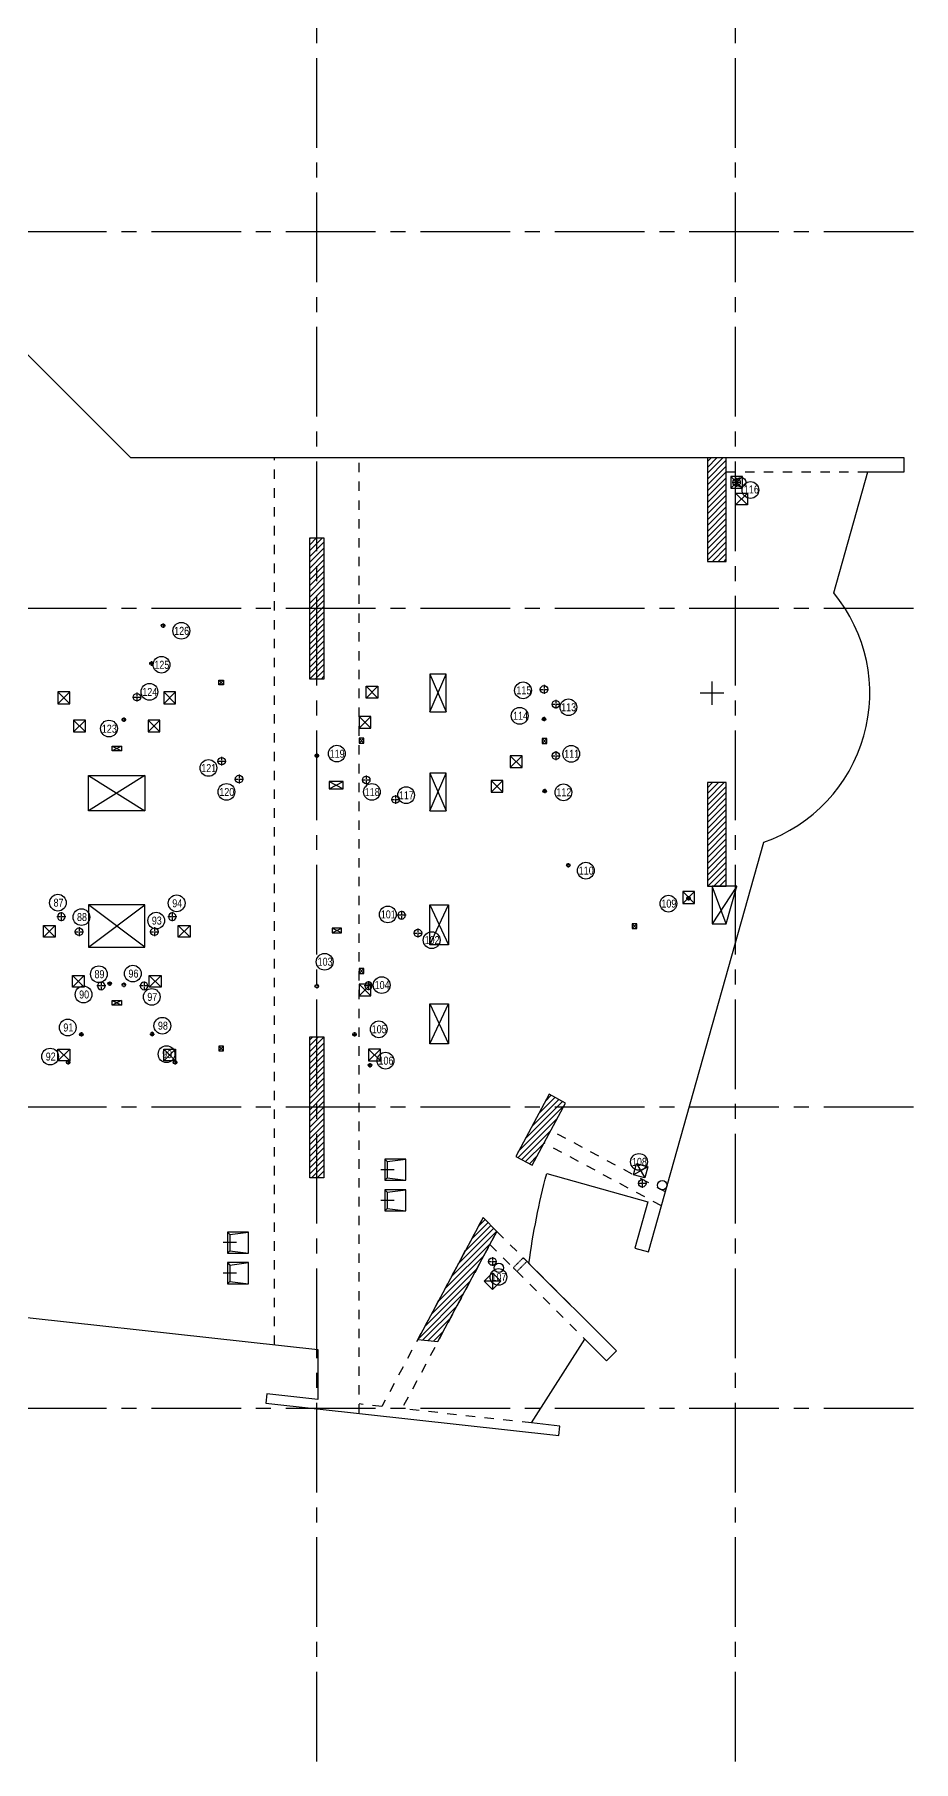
# Model space of a CAD drawing. Extents: x -8831 to 95229, y -7500 to 65888.
# Drawn here: x 45403 to 64079, y -7500 to 29194 of the extents above; entities that cross this region are included whole.
import ezdxf

# ---------------------------------------------------------------- set-up
doc = ezdxf.new("R2010")
doc.units = 0
doc.header["$LTSCALE"] = 100
doc.header["$MEASUREMENT"] = 0
for name, pattern in [('CENTER2', [1.125, 0.75, -0.125, 0.125, -0.125]), ('DASHED', [0.75, 0.5, -0.25]), ('Gif-Beam', [4, 2, -2]), ('Gif-Grid', [28.575, 19.05, -3.175, 3.175, -3.175]), ('grid', [2, 1.25, -0.25, 0.25, -0.25])]:
    doc.linetypes.add(name, pattern=pattern)
doc.layers.add('-1DR-WPIPE', color=4, linetype='DASHED', lineweight=30)
for name, color, linetype in [('Gif-Beam', 3, 'Gif-Beam'), ('Gif-Col_Above', 2, 'Continuous'), ('Gif-Grid', 1, 'Gif-Grid'), ('Gif-Hatch_Col', 8, 'Continuous'), ('Gif-Openings', 4, 'Continuous'), ('Gif-Slab edge', 7, 'Continuous'), ('Giff-Pan', 7, 'Continuous'), ('mep200507', 4, 'Continuous'), ('NEW OP', 6, 'Continuous'), ('NS Blue Clashing', 5, 'Continuous'), ('NS Blue NB', 5, 'Continuous'), ('NS Green NB', 3, 'Continuous'), ('NS Green Not Clashing', 3, 'Continuous')]:
    doc.layers.add(name, color=color, linetype=linetype)
doc.styles.add('A&T', font='simplex.shx', dxfattribs={"width": 0.8})
pattern_1 = [(45, (-215332.41, -7e-12), (-61.871843, 61.871843), [])]

# ---------------------------------------------------------------- blocks, each defined once
blk = doc.blocks.new('PAN-1')
at = {"layer": 'Giff-Pan', "color": 1, "linetype": 'grid', "ltscale": 10}
blk.add_line((196, 0), (-87, 0), dxfattribs=at)
at = {"layer": 'Giff-Pan', "color": 1}
for p, q in [((0, 225), (50, 175)), ((50, 175), (450, 225)), ((50, 175), (50, -175)), ((0, -225), (50, -175)), ((50, -175), (450, -225))]:
    blk.add_line(p, q, dxfattribs=at)
at = {"layer": 'Giff-Pan'}
blk.add_lwpolyline([(0, -225), (450, -225), (450, 225), (0, 225)], close=True, dxfattribs=at)
blk = doc.blocks.new('110dia sleeve')
at = {"color": 8, "linetype": 'CENTER2'}
for p, q in [((0, 95), (0, -95)), ((-95, 0), (95, 0))]:
    blk.add_line(p, q, dxfattribs=at)
blk.add_circle((0, 0), 80)
blk = doc.blocks.new('75dia sleeve')
at = {"color": 8, "linetype": 'CENTER2', "ltscale": 0.75}
for p, q in [((47.5, 0), (-47.5, 0)), ((0, 47.5), (0, -47.5))]:
    blk.add_line(p, q, dxfattribs=at)
blk.add_circle((0, 0), 37.5)
blk = doc.blocks.new('160dia sleeve')
at = {"color": 8, "linetype": 'CENTER2'}
for p, q in [((-95, 0, 0), (95, 0, 0)), ((0, 95, 0), (0, -95, 0))]:
    blk.add_line(p, q, dxfattribs=at)
blk.add_circle((0, 0), 80)

msp = doc.modelspace()

# ---------------------------------------------------------------- hatches: boundary and pattern name
at = {"layer": 'Gif-Hatch_Col'}
h = msp.add_hatch(dxfattribs=at)
h.set_pattern_fill('ANSI31', color=256, scale=700, style=0)
h.set_pattern_definition(pattern_1)
h.paths.add_polyline_path([(59700, 18000), (60100, 18000), (60100, 20200), (59700, 20200)])
h = msp.add_hatch(dxfattribs=at)
h.set_pattern_fill('ANSI31', color=256, scale=700, style=0)
h.set_pattern_definition(pattern_1)
h.paths.add_polyline_path([(51550, 15500), (51250, 15500), (51250, 18500), (51550, 18500)])
h = msp.add_hatch(dxfattribs=at)
h.set_pattern_fill('ANSI31', color=256, scale=700, style=0)
h.set_pattern_definition(pattern_1)
h.paths.add_polyline_path([(59700, 11100), (60100, 11100), (60100, 13300), (59700, 13300)])
h = msp.add_hatch(dxfattribs=at)
h.set_pattern_fill('ANSI31', color=256, scale=700, style=0)
h.set_pattern_definition(pattern_1)
h.paths.add_polyline_path([(51550, 4900), (51250, 4900), (51250, 7900), (51550, 7900)])
h = msp.add_hatch(dxfattribs=at)
h.set_pattern_fill('ANSI31', color=256, scale=700, style=0)
h.set_pattern_definition(pattern_1)
h.paths.add_polyline_path([(55627.3, 5357.5), (55980, 5168.7), (56687.9, 6491.2), (56335.2, 6679.9)])
h = msp.add_hatch(dxfattribs=at)
h.set_pattern_fill('ANSI31', color=256, scale=700, style=0)
h.set_pattern_definition(pattern_1)
h.paths.add_polyline_path([(53545.5, 1468.1), (53973.7, 1420.8), (55227.9, 3763.7), (54932.4, 4059.2)])

# ---------------------------------------------------------------- linework, layer by layer
at = {"layer": '-1DR-WPIPE', "ltscale": 0.25}
for p, q in [((55788.5, 3203.1), (55576.4, 2990.9)), ((55576.4, 2990.9), (55654.2, 2913.2)), ((55866.3, 3125.3), (55654.2, 2913.2)), ((55788.5, 3203.1), (55866.2, 3125.3))]:
    msp.add_line(p, q, dxfattribs=at)
at = {"layer": 'Gif-Beam'}
for p, q in [((50500, 1352.6), (50500, 20200)), ((52300, -104.6), (52300, 20200)), ((60100, 19900), (63880, 19900)), ((58806.6, 4603), (56374.2, 5905.1)), ((58723.4, 4307.3), (56232.6, 5640.6)), ((54932.4, 4059.2), (52782.8, 43.3)), ((55227.9, 3763.7), (53211, -4)), ((55227.9, 3763.7), (57768.9, 1222.7)), ((55080, 3487.3), (57556.7, 1010.6)), ((52782.8, 43.3), (52300, 96.7)), ((55960, -307.9), (53211, -4))]:
    msp.add_line(p, q, dxfattribs=at)
at = {"layer": 'Gif-Col_Above'}
for points in [[(59700, 18000), (60100, 18000), (60100, 20200), (59700, 20200)], [(51550, 15500), (51250, 15500), (51250, 18500), (51550, 18500)], [(59700, 11100), (60100, 11100), (60100, 13300), (59700, 13300)], [(51550, 4900), (51250, 4900), (51250, 7900), (51550, 7900)], [(55627.3, 5357.5), (55980, 5168.7), (56687.9, 6491.2), (56335.2, 6679.9)], [(53545.5, 1468.1), (53973.7, 1420.8), (55227.9, 3763.7), (54932.4, 4059.2)]]:
    msp.add_lwpolyline(points, close=True, dxfattribs=at)
at = {"layer": 'Gif-Grid'}
for p, q in [((51400, -7500), (51400, 64888.4)), ((60300, -7500), (60300, 64888.4)), ((64078.8, 25000), (-7831.5, 25000)), ((64078.8, 17000), (-7831.5, 17000)), ((64078.8, 6400), (-7831.5, 6400)), ((64078.8, 0), (-7831.5, 0))]:
    msp.add_line(p, q, dxfattribs=at)
at = {"layer": 'Gif-Openings'}
for p, q in [((53800, 14800), (54150, 15600)), ((53800, 15600), (54150, 14800)), ((59800, 14949.4), (59800, 15449.4)), ((59800, 14949.4), (59800, 15449.4)), ((60050, 15199.4), (59550, 15199.4)), ((60050, 15199.4), (59550, 15199.4)), ((46550, 13450), (47750, 12700)), ((47750, 13450), (46550, 12700)), ((53800, 13500), (54150, 12700)), ((53800, 12700), (54150, 13500)), ((60322.5, 11100), (59800, 10300)), ((60097.4, 10300), (59800, 11100)), ((47750, 9800), (46550, 10700)), ((46550, 9800), (47750, 10700)), ((47750, 9800), (46550, 10700)), ((53800, 9850), (54200, 10700)), ((53800, 10700), (54200, 9850)), ((53800, 8600), (54200, 7750)), ((53800, 7750), (54200, 8600))]:
    msp.add_line(p, q, dxfattribs=at)
at = {"layer": 'Gif-Slab edge'}
msp.add_lwpolyline([(43050, 2176), (51420, 1250.9), (51420, 193.9), (50341.2, 313.2), (50319.3, 114.4), (56542.2, -573.4), (56564.1, -374.7), (55960, -307.9), (57094.2, 1473.1), (57556.7, 1010.6), (57768.9, 1222.7), (55907.8, 3083.7, -0.030208), (56285.2, 4993.1), (58434.6, 4388.5), (58159, 3408.7), (58447.8, 3327.5), (60896.9, 12034.1, 0.5227381), (62384.8, 17330.5), (63107.6, 19900), (63880, 19900), (63880, 20200), (47450, 20200), (45250, 22400)], format="xyb", dxfattribs=at)
for points in [[(53800, 14800), (54150, 14800), (54150, 15600), (53800, 15600)], [(47750, 12700), (46550, 12700), (46550, 13450), (47750, 13450)], [(53800, 12700), (54150, 12700), (54150, 13500), (53800, 13500)], [(60322.5, 11100), (60100, 11100), (59800, 11100), (59800, 10300), (60097.4, 10300)], [(47750, 10700), (46550, 10700), (46550, 9800), (47750, 9800)], [(53800, 10700), (54200, 10700), (54200, 9850), (53800, 9850)], [(53800, 10700), (54200, 10700), (54200, 9850), (53800, 9850)], [(53800, 8600), (54200, 8600), (54200, 7750), (53800, 7750)]]:
    msp.add_lwpolyline(points, close=True, dxfattribs=at)
at = {"layer": 'mep200507'}
for p, q in [((60445, 19805.1), (60195, 19555.1)), ((60195, 19805.1), (60445, 19555.1)), ((45900.2, 15225, 0), (46150.2, 14975, 0)), ((46150.2, 15225, 0), (45900.2, 14975, 0)), ((48149.8, 15225, 0), (48399.8, 14975, 0)), ((48399.8, 15225, 0), (48149.8, 14975, 0)), ((52449.8, 15345.2, 0), (52699.8, 15095.2, 0)), ((52699.8, 15345.2, 0), (52449.8, 15095.2, 0)), ((46483, 14625.9), (46233, 14375.9)), ((46233, 14625.9), (46483, 14375.9)), ((47817, 14625.9), (48067, 14375.9)), ((48067, 14625.9), (47817, 14375.9)), ((47050, 14073.8), (47250, 13973.8)), ((47250, 14073.8), (47050, 13973.8)), ((56189.4, 14232.9, 0), (56289.4, 14132.9, 0)), ((56289.4, 14232.9, 0), (56189.4, 14132.9, 0)), ((55762.8, 13869.7), (55512.8, 13619.7)), ((55512.8, 13869.7), (55762.8, 13619.7)), ((55354.7, 13345.6), (55104.7, 13095.6)), ((55104.7, 13345.6), (55354.7, 13095.6)), ((59176.3, 10983.4), (59426.3, 10733.4)), ((59426.3, 10983.4), (59176.3, 10733.4)), ((58199.7, 10300, 0), (58099.7, 10200, 0)), ((58099.7, 10300, 0), (58199.7, 10200, 0)), ((45842.8, 10264.9, 0), (45592.8, 10014.9, 0)), ((45592.8, 10264.9, 0), (45842.8, 10014.9, 0)), ((48457.2, 10264.9, 0), (48707.2, 10014.9, 0)), ((48707.2, 10264.9, 0), (48457.2, 10014.9, 0)), ((46458, 9202.2), (46208, 8952.2)), ((46208, 9200.3, 0), (46458, 8950.3, 0)), ((48092, 9200.3, 0), (47842, 8950.3, 0)), ((47842, 9200.3, 0), (48092, 8950.3, 0)), ((47250, 8668.4, 0), (47050, 8568.4, 0)), ((47050, 8668.4, 0), (47250, 8568.4, 0)), ((46151.6, 7636.2, 0), (45901.5, 7386.2, 0)), ((45901.5, 7636.2, 0), (46151.6, 7386.2, 0)), ((48398.5, 7636.2, 0), (48148.5, 7386.2, 0)), ((48148.5, 7636.2, 0), (48398.5, 7386.2, 0)), ((52751.2, 7636.2, 0), (52501.2, 7386.2, 0)), ((52501.2, 7636.2, 0), (52751.2, 7386.2, 0))]:
    msp.add_line(p, q, dxfattribs=at)
for points in [[(60195, 19555.1), (60445, 19555.1), (60445, 19805.1), (60195, 19805.1)], [(46233, 14375.9), (46483, 14375.9), (46483, 14625.9), (46233, 14625.9)], [(47817, 14375.9), (48067, 14375.9), (48067, 14625.9), (47817, 14625.9)], [(47050, 14073.8), (47250, 14073.8), (47250, 13973.8), (47050, 13973.8)], [(55512.8, 13619.7), (55762.8, 13619.7), (55762.8, 13869.7), (55512.8, 13869.7)], [(55104.7, 13095.6), (55354.7, 13095.6), (55354.7, 13345.6), (55104.7, 13345.6)], [(59176.3, 10733.4), (59426.3, 10733.4), (59426.3, 10983.4), (59176.3, 10983.4)]]:
    msp.add_lwpolyline(points, close=True, dxfattribs=at)
at = {"layer": 'mep200507', "elevation": 0}
for points in [[(45900.2, 14975), (46150.2, 14975), (46150.2, 15225), (45900.2, 15225)], [(48149.8, 14975), (48399.8, 14975), (48399.8, 15225), (48149.8, 15225)], [(52449.8, 15345.2), (52699.8, 15345.2), (52699.8, 15095.2), (52449.8, 15095.2)], [(56189.4, 14132.9), (56289.4, 14132.9), (56289.4, 14232.9), (56189.4, 14232.9)], [(58099.7, 10200), (58199.7, 10200), (58199.7, 10300), (58099.7, 10300)], [(45592.8, 10264.9), (45842.8, 10264.9), (45842.8, 10014.9), (45592.8, 10014.9)], [(48457.2, 10264.9), (48707.2, 10264.9), (48707.2, 10014.9), (48457.2, 10014.9)], [(46208, 9200.3), (46458, 9200.3), (46458, 8950.3), (46208, 8950.3)], [(47842, 9200.3), (48092, 9200.3), (48092, 8950.3), (47842, 8950.3)], [(47050, 8668.4), (47250, 8668.4), (47250, 8568.4), (47050, 8568.4)], [(45901.5, 7636.2), (46151.6, 7636.2), (46151.6, 7386.2), (45901.5, 7386.2)], [(48148.5, 7636.2), (48398.5, 7636.2), (48398.5, 7386.2), (48148.5, 7386.2)], [(52501.2, 7386.2), (52751.2, 7386.2), (52751.2, 7636.2), (52501.2, 7636.2)]]:
    msp.add_lwpolyline(points, close=True, dxfattribs=at)
at = {"layer": 'NEW OP', "color": 4}
for p, q in [((60550, 19450.1), (60300, 19200.1)), ((60300, 19450.1), (60550, 19200.1)), ((60300, 19200.1), (60300, 19450.1)), ((60300, 19450.1), (60550, 19450.1)), ((60550, 19450.1), (60550, 19200.1)), ((60550, 19200.1), (60300, 19200.1)), ((49318.7, 15473.9), (49418.7, 15373.9)), ((49318.7, 15373.9), (49418.7, 15473.9)), ((49318.7, 15373.9), (49318.7, 15473.9)), ((49318.7, 15473.9), (49418.7, 15473.9)), ((49418.7, 15473.9), (49418.7, 15373.9)), ((49418.7, 15373.9), (49318.7, 15373.9)), ((52550, 14704.3), (52300, 14454.3)), ((52550, 14454.3), (52300, 14704.3)), ((52550, 14704.3), (52300, 14704.3)), ((52300, 14704.3), (52300, 14454.3)), ((52550, 14454.3), (52550, 14704.3)), ((52300, 14454.3), (52550, 14454.3)), ((52400, 14240), (52300, 14140)), ((52400, 14140), (52300, 14240)), ((52400, 14240), (52300, 14240)), ((52300, 14240), (52300, 14140)), ((52300, 14140), (52400, 14140)), ((52400, 14140), (52400, 14240)), ((56289.4, 14232.9, 0), (56189.4, 14132.9, 0)), ((56289.4, 14132.9, 0), (56189.4, 14232.9, 0)), ((56289.4, 14232.9, 0), (56189.4, 14232.9, 0)), ((56189.4, 14232.9, 0), (56189.4, 14132.9, 0)), ((56189.4, 14132.9, 0), (56289.4, 14132.9, 0)), ((56289.4, 14132.9, 0), (56289.4, 14232.9, 0)), ((51664.6, 13170, 0), (51964.6, 13320, 0)), ((51664.6, 13320, 0), (51964.6, 13170, 0)), ((51964.6, 13320, 0), (51664.6, 13320, 0)), ((51664.6, 13320, 0), (51664.6, 13170, 0)), ((51964.6, 13170, 0), (51964.6, 13320, 0)), ((51664.6, 13170, 0), (51964.6, 13170, 0)), ((58199.7, 10300, 0), (58099.7, 10200, 0)), ((58199.7, 10200, 0), (58099.7, 10300, 0)), ((58199.7, 10300, 0), (58099.7, 10300, 0)), ((58099.7, 10300, 0), (58099.7, 10200, 0)), ((58199.7, 10200, 0), (58199.7, 10300, 0)), ((51727.6, 10108.9), (51927.6, 10208.9)), ((51927.6, 10108.9), (51727.6, 10208.9)), ((51927.6, 10208.9), (51727.6, 10208.9)), ((51727.6, 10208.9), (51727.6, 10108.9)), ((51727.6, 10108.9), (51927.6, 10108.9)), ((51927.6, 10108.9), (51927.6, 10208.9)), ((58099.7, 10200, 0), (58199.7, 10200, 0)), ((52400, 9346), (52300, 9246)), ((52400, 9246), (52300, 9346)), ((52400, 9346), (52300, 9346)), ((52300, 9346), (52300, 9246)), ((52300, 9246), (52400, 9246)), ((52400, 9246), (52400, 9346)), ((52550, 9017.3), (52300, 8767.3)), ((52550, 8767.3), (52300, 9017.3)), ((52550, 9017.3), (52300, 9017.3)), ((52300, 9017.3), (52300, 8767.3)), ((52550, 8767.3), (52550, 9017.3)), ((52300, 8767.3), (52550, 8767.3)), ((49319.4, 7601.5), (49419.4, 7701.5)), ((49319.4, 7701.5), (49419.4, 7601.5)), ((49419.4, 7701.5), (49319.4, 7701.5)), ((49319.4, 7701.5), (49319.4, 7601.5)), ((49319.4, 7601.5), (49419.4, 7601.5)), ((49419.4, 7601.5), (49419.4, 7701.5)), ((58129.4, 4965.4), (58197.1, 5206)), ((58437.8, 5138.3), (58129.4, 4965.4)), ((58197.1, 5206), (58370.1, 4897.7)), ((58197.1, 5206), (58437.8, 5138.3)), ((58437.8, 5138.3), (58370.1, 4897.7)), ((58370.1, 4897.7), (58129.4, 4965.4)), ((54957.5, 2704.7), (55134.3, 2881.5)), ((55311.1, 2704.7), (54957.5, 2704.7)), ((55134.3, 2528), (54957.5, 2704.7)), ((55134.3, 2881.5), (55134.3, 2528)), ((55134.3, 2881.5), (55311.1, 2704.7)), ((55311.1, 2704.7), (55134.3, 2528))]:
    msp.add_line(p, q, dxfattribs=at)
for centre in [(60416, 19679.8), (58742.5, 4743.3), (55270.3, 2986.6)]:
    msp.add_circle(centre, 100, dxfattribs=at)
at = {"layer": 'NS Blue NB'}
msp.add_circle((58871.9, 10727.2, 0), 177.8, dxfattribs=at)
at = {"layer": 'NS Green NB'}
for centre in [(60614.9, 19516.3, 0), (48522.3, 16525.6, 0), (48101.1, 15804.1, 0), (55782.9, 15259.2), (47845.2, 15227.2, 0), (56746.8, 14899.5, 0), (55711.4, 14718.1, 0), (46985.5, 14446.6, 0), (51826.8, 13914.9, 0), (56807.7, 13909.9), (49098.3, 13610.3, 0), (49481.3, 13101.9, 0), (52572.1, 13100.8), (53298.2, 13032.3, 0), (56641.8, 13092.5, 0), (57116.7, 11428.6, 0), (45901, 10747.4, 0), (48423.6, 10734.3, 0), (52910.2, 10498.2, 0), (46398.9, 10441.6, 0), (47988.9, 10366.7, 0), (53841.9, 9951.7, 0), (51567.8, 9492.3, 0), (46771, 9227.1, 0), (47492.3, 9240.3, 0), (52779.6, 8996.6), (46444.8, 8796.5, 0), (47893.2, 8745.2, 0), (46108.9, 8095.4, 0), (48118.8, 8133.6, 0), (52717.2, 8057.1, 0), (48208.3, 7529.4, 0), (45734.8, 7477.5, 0), (52860.9, 7390.5, 0), (58246.9, 5240.1, 0), (55260.9, 2795, 0)]:
    msp.add_circle(centre, 177.8, dxfattribs=at)
at = {"layer": 'NS Green Not Clashing'}
for p, q in [((52154.5, 7948.5, 0), (52249.5, 7948.5, 0)), ((52202, 7996, 0), (52202, 7901, 0))]:
    msp.add_line(p, q, dxfattribs=at)
msp.add_circle((52202, 7948.5, 0), 37.5, dxfattribs=at)

# ---------------------------------------------------------------- block references
at = {"layer": 'Giff-Pan'}
for p in [(52845.7, 5073.2), (52845.7, 4421.9), (49500, 3523.6), (49500, 2873.9)]:
    msp.add_blockref('PAN-1', p, dxfattribs=at)
at = {"layer": 'NS Blue Clashing'}
msp.add_blockref('75dia sleeve', (59299.8, 10840, 0), dxfattribs=at)
at = {"layer": 'NS Green Not Clashing'}
for name, p in [('160dia sleeve', (60319.7, 19679.4, 0)), ('75dia sleeve', (48135, 16634.9, 0)), ('75dia sleeve', (47890, 15831.1)), ('110dia sleeve', (47579.4, 15115.1)), ('110dia sleeve', (56229.9, 15280, 0)), ('110dia sleeve', (56479.6, 14964.6, 0)), ('75dia sleeve', (47300.5, 14634.9, 0)), ('75dia sleeve', (56229.7, 14650, 0)), ('110dia sleeve', (56479.7, 13869.8, 0)), ('110dia sleeve', (49379.5, 13755)), ('75dia sleeve', (51400.3, 13870)), ('110dia sleeve', (49750.5, 13374.8, 0)), ('110dia sleeve', (52451.2, 13356.2, 0)), ('110dia sleeve', (53074.6, 12939.9, 0)), ('75dia sleeve', (56243.4, 13120, 0)), ('75dia sleeve', (56744, 11543.3)), ('110dia sleeve', (46350.2, 10129.7, 0)), ('110dia sleeve', (47950.2, 10130, 0)), ('110dia sleeve', (53549.2, 10102.2)), ('75dia sleeve', (47000.4, 9027.1, 0)), ('75dia sleeve', (47300.4, 9001.8, 0)), ('75dia sleeve', (51400.1, 8973)), ('75dia sleeve', (46398, 7950, 0)), ('75dia sleeve', (46118.4, 7354.9, 0)), ('75dia sleeve', (48390, 7354.7, 0)), ('75dia sleeve', (52530.3, 7292.5, 0)), ('160dia sleeve', (58317.2, 4784.3, 0)), ('160dia sleeve', (55133, 3122, 0))]:
    msp.add_blockref(name, p, dxfattribs=at)
at = {"layer": 'NS Green Not Clashing', "xscale": -1}
for name, p in [('110dia sleeve', (45971.1, 10450, 0)), ('110dia sleeve', (48329.4, 10449.9, 0)), ('110dia sleeve', (53201.5, 10479.9, 0)), ('110dia sleeve', (46821.1, 8979, 0)), ('110dia sleeve', (47729.4, 8979, 0)), ('110dia sleeve', (52499.3, 8983.1, 0)), ('75dia sleeve', (47902.4, 7956.3, 0))]:
    msp.add_blockref(name, p, dxfattribs=at)

# ---------------------------------------------------------------- texts
at = {"layer": 'NS Blue NB', "insert": (58722.5, 10812.9, 0), "char_height": 170, "attachment_point": 1, "style": 'A&T'}
msp.add_mtext('{\\fArial|b0|i0|c0|p34;109}', dxfattribs=at)
at = {"layer": 'NS Green NB', "char_height": 170, "attachment_point": 1, "style": 'A&T'}
for s, insert in [('{\\fArial|b0|i0|c0|p34;116}', (60477.4, 19613.7, 0)), ('{\\fArial|b0|i0|c0|p34;126}', (48370.5, 16608.4, 0)), ('{\\fArial|b0|i0|c0|p34;125}', (47949.2, 15886.9, 0)), ('{\\fArial|b0|i0|c0|p34;124}', (47693.4, 15310, 0)), ('{\\fArial|b0|i0|c0|p34;115}', (55643.1, 15344.9)), ('{\\fArial|b0|i0|c0|p34;114}', (55571.6, 14803.8, 0)), ('{\\fArial|b0|i0|c0|p34;113}', (56593.3, 14985.2, 0)), ('{\\fArial|b0|i0|c0|p34;123}', (46833.6, 14529.4, 0)), ('{\\fArial|b0|i0|c0|p34;119}', (51674.9, 13997.7, 0)), ('{\\fArial|b0|i0|c0|p34;111}', (56658.3, 13995.6)), ('{\\fArial|b0|i0|c0|p34;121}', (48946.4, 13693.1, 0)), ('{\\fArial|b0|i0|c0|p34;120}', (49329.4, 13184.7, 0)), ('{\\fArial|b0|i0|c0|p34;118}', (52420.2, 13183.6)), ('{\\fArial|b0|i0|c0|p34;117}', (53146.3, 13115.1, 0)), ('{\\fArial|b0|i0|c0|p34;112}', (56492.4, 13178.2, 0)), ('{\\fArial|b0|i0|c0|p34;110}', (56967.3, 11514.3, 0)), ('{\\fArial|b0|i0|c0|p34;87}', (45807.5, 10833.1, 0)), ('{\\fArial|b0|i0|c0|p34;94}', (48330.2, 10820.1, 0)), ('{\\fArial|b0|i0|c0|p34;88}', (46305.5, 10527.3, 0)), ('{\\fArial|b0|i0|c0|p34;93}', (47895.4, 10452.4, 0)), ('{\\fArial|b0|i0|c0|p34;101}', (52760.9, 10583.9, 0)), ('{\\fArial|b0|i0|c0|p34;102}', (53692.5, 10037.4, 0)), ('{\\fArial|b0|i0|c0|p34;103}', (51418.4, 9578, 0)), ('{\\fArial|b0|i0|c0|p34;89}', (46677.6, 9312.8, 0)), ('{\\fArial|b0|i0|c0|p34;96}', (47398.9, 9326, 0)), ('{\\fArial|b0|i0|c0|p34;90}', (46351.4, 8882.2, 0)), ('{\\fArial|b0|i0|c0|p34;97}', (47799.7, 8830.9, 0)), ('{\\fArial|b0|i0|c0|p34;104}', (52630.2, 9082.3)), ('{\\fArial|b0|i0|c0|p34;91}', (46015.5, 8181.2, 0)), ('{\\fArial|b0|i0|c0|p34;98}', (48025.4, 8219.4, 0)), ('{\\fArial|b0|i0|c0|p34;105}', (52567.8, 8142.8, 0)), ('{\\fArial|b0|i0|c0|p34;92}', (45641.3, 7563.2, 0)), ('{\\fArial|b0|i0|c0|p34;99}', (48114.8, 7615.1, 0)), ('{\\fArial|b0|i0|c0|p34;106}', (52711.5, 7476.2, 0)), ('{\\fArial|b0|i0|c0|p34;108}', (58097.5, 5325.8, 0)), ('{\\fArial|b0|i0|c0|p34;107}', (55111.6, 2880.7, 0))]:
    msp.add_mtext(s, dxfattribs=dict(at, insert=insert))

doc.saveas('drawing.dxf')
